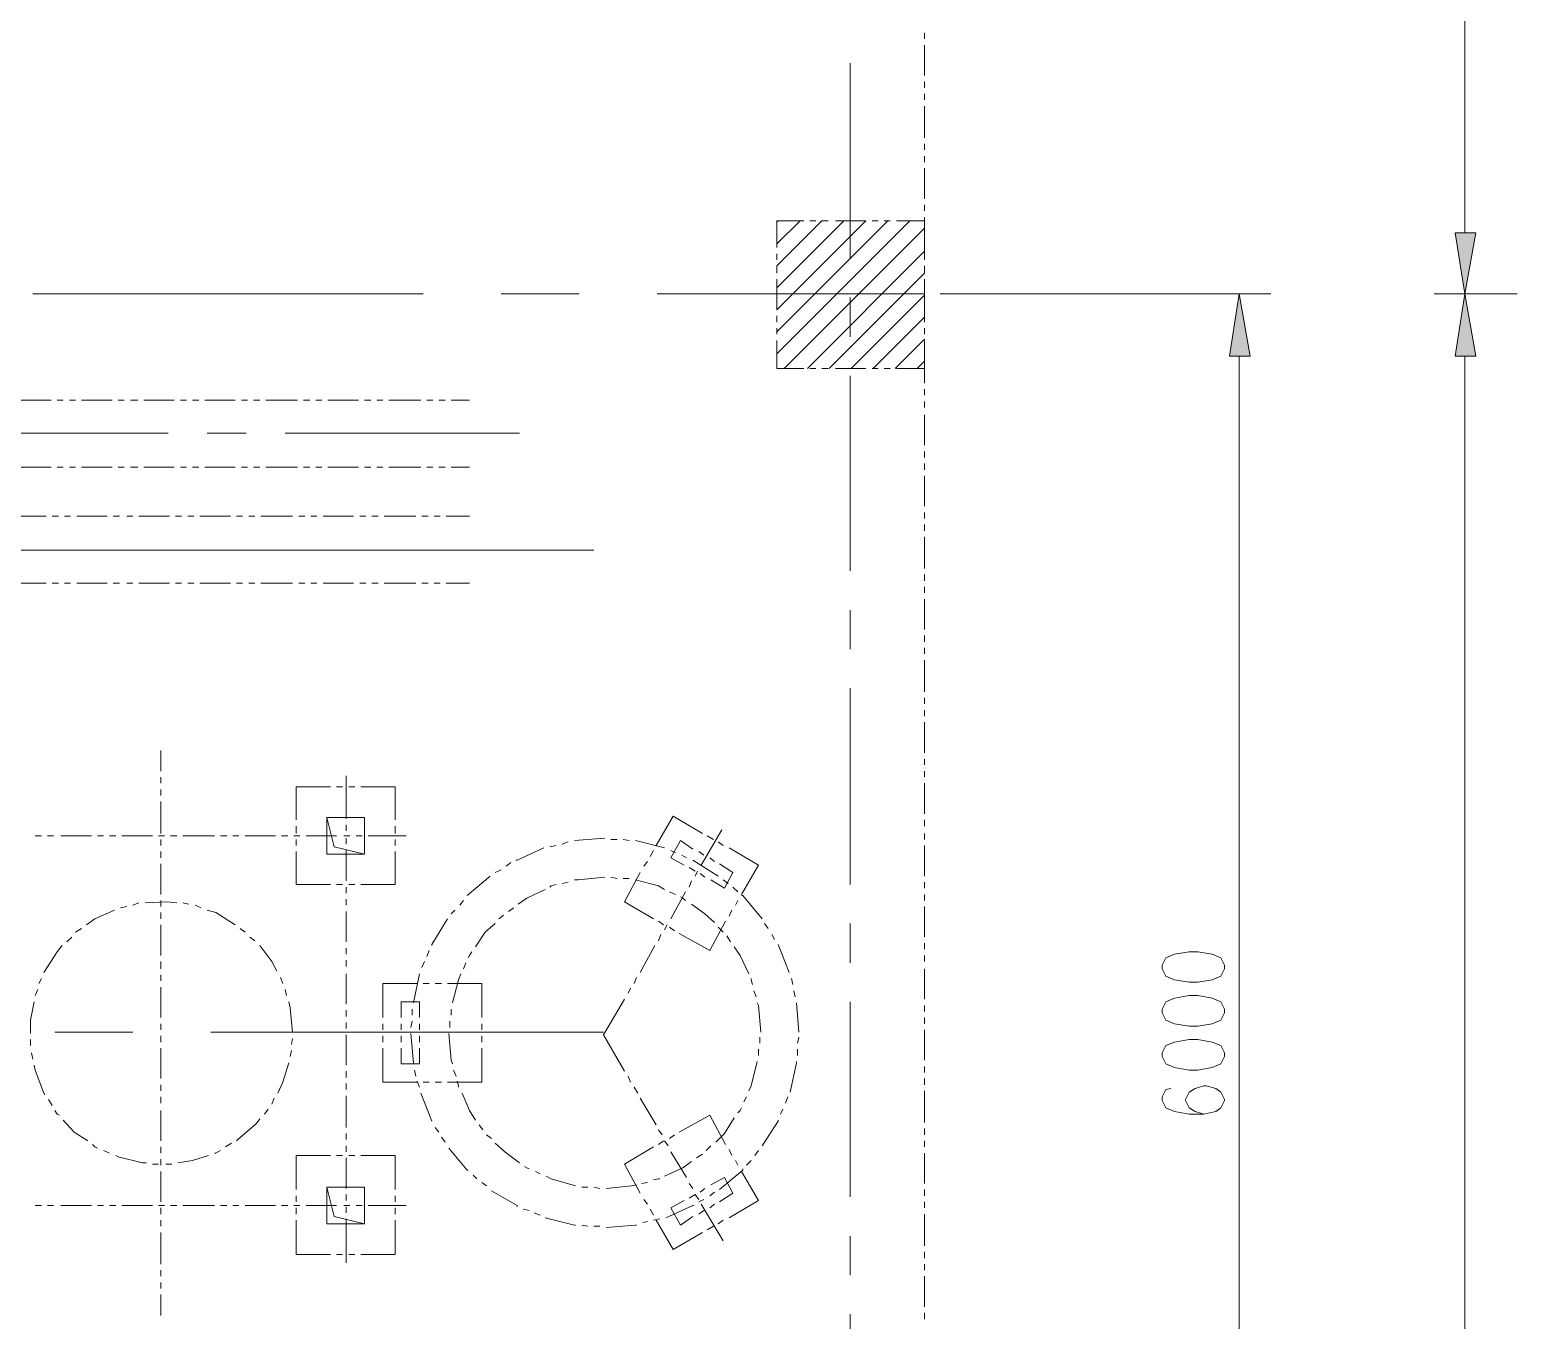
# Model space of a CAD drawing. Header units: millimetres. Extents: x 29 to 95071, y 20 to 67221.
# Drawn here: x 56695 to 62739, y 42017 to 47258 of the extents above; entities that cross this region are included whole.
import ezdxf

# ---------------------------------------------------------------- set-up
doc = ezdxf.new("R2010")
doc.units = ezdxf.units.MM

msp = doc.modelspace()

# ---------------------------------------------------------------- hatches: boundary and pattern name
h = msp.add_hatch(color=7)
h.dxf.hatch_style = 2
h.paths.add_polyline_path([(62486.5, 46432.8), (62570.8, 46432.8), (62526.1, 46185)])
h = msp.add_hatch(color=7)
h.dxf.hatch_style = 2
h.paths.add_polyline_path([(61569.5, 45932.2), (61653.8, 45932.2), (61609.2, 46185)])
h = msp.add_hatch(color=7)
h.dxf.hatch_style = 2
h.paths.add_polyline_path([(62486.5, 45932.2), (62570.8, 45932.2), (62526.1, 46185)])

# ---------------------------------------------------------------- linework, layer by layer
at = {"color": 7, "lineweight": 0}
for points in [[(62526.1, 51934.6), (62526.1, 46432.8)], [(60330.4, 47245.7), (60330.4, 47220.9)], [(60330.4, 47196.1), (60330.4, 47072.2)], [(60028, 46328.7), (60028, 47121.8)], [(60330.4, 47047.4), (60330.4, 47022.7)], [(60330.4, 46997.9), (60330.4, 46973.1)], [(60330.4, 46948.3), (60330.4, 46819.4)], [(60330.4, 46794.6), (60330.4, 46769.9)], [(60330.4, 46745.1), (60330.4, 46720.3)], [(60330.4, 46695.5), (60330.4, 46571.6)], [(60330.4, 46546.8), (60330.4, 46522)], [(59839.7, 46482.4), (59730.7, 46482.4), (59730.7, 46373.3)], [(59730.7, 46477.4), (59735.6, 46482.4)], [(59730.7, 46388.2), (59824.8, 46482.4)], [(59730.7, 46299), (59914, 46482.4)], [(59730.7, 46209.8), (60003.3, 46482.4)], [(59730.7, 46120.6), (60092.5, 46482.4)], [(59730.7, 46031.3), (60181.7, 46482.4)], [(59730.7, 45942.1), (60270.9, 46482.4)], [(59889.3, 46482.4), (59864.5, 46482.4)], [(59938.8, 46482.4), (59914, 46482.4)], [(60092.5, 46482.4), (59968.6, 46482.4)], [(60142, 46482.4), (60117.3, 46482.4)], [(60191.6, 46482.4), (60166.8, 46482.4)], [(60330.4, 46373.3), (60330.4, 46482.4), (60216.4, 46482.4)], [(60330.4, 46497.3), (60330.4, 46472.5)], [(59760.4, 45882.6), (60330.4, 46452.6)], [(60330.4, 46447.7), (60330.4, 46323.8)], [(59730.7, 46348.6), (59730.7, 46323.8)], [(59854.6, 45882.6), (60330.4, 46358.5)], [(60330.4, 46323.8), (60330.4, 46348.6)], [(59730.7, 46299), (59730.7, 46269.3)], [(59730.7, 46244.5), (59730.7, 46120.6)], [(59943.8, 45882.6), (60330.4, 46269.3)], [(60330.4, 46269.3), (60330.4, 46299)], [(60330.4, 46299), (60330.4, 46269.3)], [(60330.4, 46120.6), (60330.4, 46244.5)], [(60330.4, 46244.5), (60330.4, 46219.7)], [(58293.3, 46185), (56707.2, 46185)], [(58927.7, 46185), (58610.5, 46185)], [(60330.4, 46185), (59244.9, 46185)], [(60033, 45882.6), (60330.4, 46180)], [(60330.4, 46194.9), (60330.4, 46071)], [(60394.8, 46185), (61738.1, 46185)], [(62739.3, 46185), (62402.2, 46185)], [(62739.3, 46185), (62402.2, 46185)], [(60028, 46011.5), (60028, 46170.1)], [(59730.7, 46095.8), (59730.7, 46071)], [(60122.2, 45882.6), (60330.4, 46090.8)], [(60330.4, 46071), (60330.4, 46095.8)], [(59730.7, 46046.2), (59730.7, 46021.4)], [(60211.4, 45882.6), (60330.4, 46001.6)], [(60330.4, 46021.4), (60330.4, 46046.2)], [(60330.4, 46046.2), (60330.4, 46021.4)], [(59730.7, 45996.6), (59730.7, 45882.6), (59839.7, 45882.6)], [(60330.4, 45882.6), (60330.4, 45996.6)], [(60330.4, 45996.6), (60330.4, 45971.9)], [(60330.4, 45947.1), (60330.4, 45823.2)], [(59864.5, 45882.6), (59889.3, 45882.6)], [(59914, 45882.6), (59938.8, 45882.6)], [(59968.6, 45882.6), (60092.5, 45882.6)], [(60117.3, 45882.6), (60142, 45882.6)], [(60166.8, 45882.6), (60191.6, 45882.6)], [(60216.4, 45882.6), (60330.4, 45882.6)], [(60300.7, 45882.6), (60330.4, 45912.4)], [(61609.2, 45932.2), (61609.2, 40435.4)], [(62526.1, 34433), (62526.1, 45932.2)], [(60028, 45059.9), (60028, 45852.9)], [(60330.4, 45798.4), (60330.4, 45773.6)], [(56657.6, 45753.8), (56781.5, 45753.8)], [(56806.3, 45753.8), (56831.1, 45753.8)], [(56855.9, 45753.8), (56880.6, 45753.8)], [(56905.4, 45753.8), (57029.3, 45753.8)], [(57054.1, 45753.8), (57078.9, 45753.8)], [(57103.7, 45753.8), (57133.4, 45753.8)], [(57158.2, 45753.8), (57282.1, 45753.8)], [(57306.9, 45753.8), (57331.7, 45753.8)], [(57356.5, 45753.8), (57381.3, 45753.8)], [(57406, 45753.8), (57529.9, 45753.8)], [(57554.7, 45753.8), (57579.5, 45753.8)], [(57604.3, 45753.8), (57629.1, 45753.8)], [(57653.9, 45753.8), (57782.7, 45753.8)], [(57807.5, 45753.8), (57832.3, 45753.8)], [(57857.1, 45753.8), (57881.9, 45753.8)], [(57906.6, 45753.8), (58030.6, 45753.8)], [(58055.3, 45753.8), (58080.1, 45753.8)], [(58104.9, 45753.8), (58129.7, 45753.8)], [(58154.5, 45753.8), (58283.3, 45753.8)], [(58308.1, 45753.8), (58332.9, 45753.8)], [(58357.7, 45753.8), (58382.5, 45753.8)], [(58407.3, 45753.8), (58481.6, 45753.8)], [(60330.4, 45748.8), (60330.4, 45724)], [(60330.4, 45694.3), (60330.4, 45570.4)], [(56459.3, 45619.9), (57257.3, 45619.9)], [(57415.9, 45619.9), (57574.6, 45619.9)], [(57733.2, 45619.9), (58684.8, 45619.9)], [(60330.4, 45545.6), (60330.4, 45520.8)], [(56657.6, 45481.2), (56781.5, 45481.2)], [(56806.3, 45481.2), (56831.1, 45481.2)], [(56855.9, 45481.2), (56880.6, 45481.2)], [(56905.4, 45481.2), (57029.3, 45481.2)], [(57054.1, 45481.2), (57078.9, 45481.2)], [(57103.7, 45481.2), (57133.4, 45481.2)], [(57158.2, 45481.2), (57282.1, 45481.2)], [(57306.9, 45481.2), (57331.7, 45481.2)], [(57356.5, 45481.2), (57381.3, 45481.2)], [(57406, 45481.2), (57529.9, 45481.2)], [(57554.7, 45481.2), (57579.5, 45481.2)], [(57604.3, 45481.2), (57629.1, 45481.2)], [(57653.9, 45481.2), (57782.7, 45481.2)], [(57807.5, 45481.2), (57832.3, 45481.2)], [(57857.1, 45481.2), (57881.9, 45481.2)], [(57906.6, 45481.2), (58030.6, 45481.2)], [(58055.3, 45481.2), (58080.1, 45481.2)], [(58104.9, 45481.2), (58129.7, 45481.2)], [(58154.5, 45481.2), (58283.3, 45481.2)], [(58308.1, 45481.2), (58332.9, 45481.2)], [(58357.7, 45481.2), (58382.5, 45481.2)], [(58407.3, 45481.2), (58481.6, 45481.2)], [(60330.4, 45496), (60330.4, 45471.3)], [(60330.4, 45446.5), (60330.4, 45322.6)], [(56637.8, 45282.9), (56761.7, 45282.9)], [(56786.5, 45282.9), (56811.3, 45282.9)], [(56836, 45282.9), (56860.8, 45282.9)], [(56885.6, 45282.9), (57009.5, 45282.9)], [(57034.3, 45282.9), (57059.1, 45282.9)], [(57088.8, 45282.9), (57113.6, 45282.9)], [(57138.4, 45282.9), (57262.3, 45282.9)], [(57287.1, 45282.9), (57311.9, 45282.9)], [(57336.6, 45282.9), (57361.4, 45282.9)], [(57386.2, 45282.9), (57510.1, 45282.9)], [(57534.9, 45282.9), (57559.7, 45282.9)], [(57584.5, 45282.9), (57609.3, 45282.9)], [(57634, 45282.9), (57762.9, 45282.9)], [(57787.7, 45282.9), (57812.5, 45282.9)], [(57837.3, 45282.9), (57862, 45282.9)], [(57886.8, 45282.9), (58010.7, 45282.9)], [(58035.5, 45282.9), (58060.3, 45282.9)], [(58085.1, 45282.9), (58109.9, 45282.9)], [(58134.6, 45282.9), (58263.5, 45282.9)], [(58288.3, 45282.9), (58313.1, 45282.9)], [(58337.9, 45282.9), (58362.6, 45282.9)], [(58387.4, 45282.9), (58481.6, 45282.9)], [(60330.4, 45297.8), (60330.4, 45273)], [(60330.4, 45248.2), (60330.4, 45223.4)], [(60330.4, 45198.6), (60330.4, 45069.8)], [(55879.4, 45144.1), (58987.2, 45144.1)], [(60330.4, 45045), (60330.4, 45020.2)], [(56637.8, 45010.3), (56761.7, 45010.3)], [(56786.5, 45010.3), (56811.3, 45010.3)], [(56836, 45010.3), (56860.8, 45010.3)], [(56885.6, 45010.3), (57009.5, 45010.3)], [(57034.3, 45010.3), (57059.1, 45010.3)], [(57088.8, 45010.3), (57113.6, 45010.3)], [(57138.4, 45010.3), (57262.3, 45010.3)], [(57287.1, 45010.3), (57311.9, 45010.3)], [(57336.6, 45010.3), (57361.4, 45010.3)], [(57386.2, 45010.3), (57510.1, 45010.3)], [(57534.9, 45010.3), (57559.7, 45010.3)], [(57584.5, 45010.3), (57609.3, 45010.3)], [(57634, 45010.3), (57762.9, 45010.3)], [(57787.7, 45010.3), (57812.5, 45010.3)], [(57837.3, 45010.3), (57862, 45010.3)], [(57886.8, 45010.3), (58010.7, 45010.3)], [(58035.5, 45010.3), (58060.3, 45010.3)], [(58085.1, 45010.3), (58109.9, 45010.3)], [(58134.6, 45010.3), (58263.5, 45010.3)], [(58288.3, 45010.3), (58313.1, 45010.3)], [(58337.9, 45010.3), (58362.6, 45010.3)], [(58387.4, 45010.3), (58481.6, 45010.3)], [(60330.4, 44995.4), (60330.4, 44970.6)], [(60330.4, 44945.9), (60330.4, 44821.9)], [(60028, 44742.6), (60028, 44901.2)], [(60330.4, 44797.2), (60330.4, 44772.4)], [(60330.4, 44747.6), (60330.4, 44722.8)], [(60330.4, 44698), (60330.4, 44569.2)], [(60028, 43786), (60028, 44584)], [(60330.4, 44544.4), (60330.4, 44519.6)], [(60330.4, 44494.8), (60330.4, 44470)], [(60330.4, 44445.2), (60330.4, 44321.3)], [(57227.6, 44247), (57227.6, 44331.2)], [(60330.4, 44296.6), (60330.4, 44271.8)], [(60330.4, 44247), (60330.4, 44222.2)], [(57227.6, 44197.4), (57227.6, 44222.2)], [(57981, 44053.7), (57981, 44227.2)], [(60330.4, 44197.4), (60330.4, 44073.5)], [(57227.6, 44147.9), (57227.6, 44172.6)], [(57777.8, 44182.6), (57916.6, 44182.6)], [(57777.8, 44048.7), (57777.8, 44182.6)], [(57941.3, 44182.6), (57966.1, 44182.6)], [(57990.9, 44182.6), (58015.7, 44182.6)], [(58040.5, 44182.6), (58179.3, 44182.6)], [(58179.3, 44048.7), (58179.3, 44182.6)], [(57227.6, 43994.2), (57227.6, 44123.1)], [(57777.8, 43994.2), (57777.8, 44023.9)], [(57901.7, 43909.9), (57901.7, 44058.6), (58055.3, 44058.6), (58055.3, 43909.9)], [(57931.4, 43939.7), (57901.7, 44058.6)], [(57981, 44004.1), (57981, 44028.9)], [(58179.3, 43994.2), (58179.3, 44023.9)], [(59240, 43944.6), (59309.3, 44063.6)], [(59309.3, 44063.6), (59428.3, 43994.2)], [(59309.3, 44063.6), (59428.3, 43994.2)], [(59423.3, 43865.3), (59507.6, 44009.1)], [(60330.4, 44048.7), (60330.4, 44023.9)], [(56717.1, 43984.3), (56741.9, 43984.3)], [(56766.6, 43984.3), (56791.4, 43984.3)], [(56821.2, 43984.3), (56945.1, 43984.3)], [(56969.9, 43984.3), (56994.6, 43984.3)], [(57019.4, 43984.3), (57044.2, 43984.3)], [(57069, 43984.3), (57192.9, 43984.3)], [(57217.7, 43984.3), (57242.5, 43984.3)], [(57227.6, 43944.6), (57227.6, 43969.4)], [(57267.3, 43984.3), (57292, 43984.3)], [(57316.8, 43984.3), (57445.7, 43984.3)], [(57470.5, 43984.3), (57495.3, 43984.3)], [(57520, 43984.3), (57544.8, 43984.3)], [(57569.6, 43984.3), (57693.5, 43984.3)], [(57718.3, 43984.3), (57743.1, 43984.3)], [(57767.9, 43984.3), (57792.6, 43984.3)], [(57777.8, 43944.6), (57777.8, 43969.4)], [(57817.4, 43984.3), (57941.3, 43984.3)], [(57971.1, 43984.3), (57995.9, 43984.3)], [(57981, 43949.6), (57981, 43974.4)], [(58020.6, 43984.3), (58045.4, 43984.3)], [(58070.2, 43984.3), (58223.9, 43984.3)], [(58179.3, 43944.6), (58179.3, 43969.4)], [(58833.5, 43944.6), (58808.7, 43939.7)], [(58833.5, 43944.6), (58808.7, 43939.7)], [(58883.1, 43959.5), (58858.3, 43949.6)], [(58883.1, 43959.5), (58858.3, 43949.6)], [(59031.8, 43974.4), (58907.9, 43964.5)], [(59031.8, 43974.4), (58907.9, 43964.5)], [(59081.3, 43969.4), (59056.6, 43969.4)], [(59081.3, 43969.4), (59056.6, 43969.4)], [(59130.9, 43964.5), (59106.1, 43969.4)], [(59130.9, 43964.5), (59106.1, 43969.4)], [(59274.7, 43934.7), (59155.7, 43964.5)], [(59274.7, 43934.7), (59155.7, 43964.5)], [(59354, 43865.3), (59299.4, 43895.1), (59339.1, 43964.5)], [(59339.1, 43964.5), (59388.7, 43929.8)], [(59339.1, 43964.5), (59388.7, 43929.8)], [(59448.1, 43984.3), (59472.9, 43969.4)], [(59448.1, 43984.3), (59472.9, 43969.4)], [(59492.7, 43959.5), (59512.6, 43944.6)], [(59492.7, 43959.5), (59512.6, 43944.6)], [(60330.4, 43994.2), (60330.4, 43969.4)], [(60330.4, 43944.6), (60330.4, 43820.7)], [(57227.6, 43895.1), (57227.6, 43919.9)], [(57777.8, 43786), (57777.8, 43919.9)], [(57901.7, 43909.9), (58055.3, 43909.9), (57931.4, 43939.7)], [(57981, 43800.9), (57981, 43924.8)], [(58179.3, 43786), (58179.3, 43919.9)], [(58784, 43934.7), (58674.9, 43885.2), (58670, 43885.2)], [(58784, 43934.7), (58674.9, 43885.2), (58670, 43885.2)], [(59215.2, 43900), (59230, 43924.8)], [(59319.3, 43914.9), (59299.4, 43924.8)], [(59319.3, 43914.9), (59299.4, 43924.8)], [(59299.4, 43895.1), (59354, 43865.3)], [(59363.9, 43895.1), (59344, 43905)], [(59363.9, 43895.1), (59344, 43905)], [(59492.7, 43820.7), (59388.7, 43885.2)], [(59492.7, 43820.7), (59388.7, 43885.2)], [(59413.4, 43919.9), (59433.3, 43905)], [(59413.4, 43919.9), (59433.3, 43905)], [(59458, 43895.1), (59477.9, 43880.2)], [(59458, 43895.1), (59477.9, 43880.2)], [(59537.3, 43934.7), (59656.3, 43865.3)], [(59537.3, 43934.7), (59656.3, 43865.3)], [(57227.6, 43746.4), (57227.6, 43870.3)], [(58610.5, 43845.5), (58585.7, 43835.6)], [(58610.5, 43845.5), (58585.7, 43835.6)], [(58650.1, 43875.2), (58630.3, 43860.4)], [(58650.1, 43875.2), (58630.3, 43860.4)], [(59111.1, 43716.6), (59175.5, 43835.6)], [(59190.4, 43860.4), (59205.3, 43880.2)], [(59373.8, 43855.4), (59398.6, 43840.5)], [(59373.8, 43855.4), (59398.6, 43840.5)], [(59398.6, 43820.7), (59408.5, 43840.5)], [(59418.4, 43830.6), (59438.2, 43815.8)], [(59418.4, 43830.6), (59438.2, 43815.8)], [(59497.7, 43870.3), (59552.2, 43835.6)], [(59497.7, 43870.3), (59552.2, 43835.6), (59517.5, 43771.2), (59552.2, 43835.6)], [(59586.9, 43746.4), (59656.3, 43865.3)], [(57777.8, 43786), (57916.6, 43786)], [(57941.3, 43786), (57966.1, 43786)], [(57981, 43751.3), (57981, 43776.1)], [(57990.9, 43786), (58015.7, 43786)], [(58040.5, 43786), (58179.3, 43786)], [(58565.9, 43820.7), (58471.7, 43741.4)], [(58565.9, 43820.7), (58471.7, 43741.4)], [(58788.9, 43766.2), (58714.6, 43731.5), (58679.9, 43706.7)], [(58833.5, 43786), (58813.7, 43781.1), (58808.7, 43776.1)], [(58883.1, 43795.9), (58858.3, 43791)], [(59031.8, 43815.8), (58922.7, 43805.9), (58907.9, 43805.9)], [(59081.3, 43810.8), (59056.6, 43815.8)], [(59130.9, 43810.8), (59106.1, 43810.8)], [(59274.7, 43766.2), (59249.9, 43781.1), (59155.7, 43805.9)], [(59373.8, 43776.1), (59383.7, 43800.9)], [(59463, 43805.9), (59517.5, 43771.2)], [(59463, 43805.9), (59517.5, 43771.2)], [(59532.4, 43791), (59512.6, 43805.9)], [(59532.4, 43791), (59512.6, 43805.9)], [(59572, 43756.3), (59552.2, 43776.1)], [(59572, 43756.3), (59552.2, 43776.1)], [(60330.4, 43795.9), (60330.4, 43771.2)], [(57138.4, 43711.7), (57113.6, 43701.8)], [(57292, 43711.7), (57252.4, 43716.6), (57163.2, 43711.7)], [(57227.6, 43696.8), (57227.6, 43721.6)], [(57341.6, 43706.7), (57316.8, 43711.7)], [(57391.2, 43691.9), (57366.4, 43701.8)], [(57981, 43701.8), (57981, 43726.5)], [(58456.8, 43721.6), (58442, 43701.8)], [(58456.8, 43721.6), (58442, 43701.8)], [(59111.1, 43716.6), (59230, 43647.2)], [(59319.3, 43746.4), (59294.5, 43756.3)], [(59299.4, 43647.2), (59358.9, 43756.3)], [(59358.9, 43721.6), (59349, 43731.5), (59339.1, 43736.5)], [(59477.9, 43632.4), (59438.2, 43667.1), (59383.7, 43706.7)], [(59562.1, 43701.8), (59572, 43721.6)], [(59671.2, 43647.2), (59591.9, 43741.4), (59586.9, 43741.4)], [(59671.2, 43647.2), (59591.9, 43741.4), (59586.9, 43741.4)], [(60330.4, 43746.4), (60330.4, 43721.6)], [(57039.3, 43681.9), (56959.9, 43647.2), (56925.3, 43622.5)], [(57088.8, 43696.8), (57064, 43691.9)], [(57227.6, 43647.2), (57227.6, 43672)], [(57529.9, 43622.5), (57450.6, 43672), (57415.9, 43681.9)], [(57981, 43553.1), (57981, 43677)], [(58392.4, 43647.2), (58328, 43543.2), (58328, 43538.2)], [(58392.4, 43647.2), (58328, 43543.2), (58328, 43538.2)], [(58422.1, 43681.9), (58407.3, 43667.1)], [(58422.1, 43681.9), (58407.3, 43667.1)], [(58620.4, 43662.1), (58600.6, 43647.2)], [(58660, 43691.9), (58640.2, 43677)], [(59537.3, 43657.2), (59547.3, 43681.9)], [(60330.4, 43696.8), (60330.4, 43572.9)], [(56905.4, 43607.6), (56880.6, 43592.7)], [(57227.6, 43498.5), (57227.6, 43622.5)], [(57569.6, 43592.7), (57549.8, 43607.6)], [(58585.7, 43627.4), (58546, 43592.7), (58506.4, 43533.2)], [(59249.9, 43637.3), (59269.7, 43622.5)], [(59249.9, 43558), (59259.8, 43582.8)], [(59274.7, 43602.6), (59284.6, 43622.5)], [(59294.5, 43612.5), (59314.3, 43597.7)], [(59334.1, 43587.8), (59458, 43518.4)], [(59458, 43518.4), (59522.5, 43637.3)], [(59512.6, 43592.7), (59492.7, 43612.5)], [(59696, 43607.6), (59681.1, 43627.4)], [(59696, 43607.6), (59681.1, 43627.4)], [(59720.7, 43563), (59710.8, 43582.8)], [(59720.7, 43563), (59710.8, 43582.8)], [(60028, 43468.8), (60028, 43627.4)], [(56826.1, 43538.2), (56806.3, 43513.4), (56751.8, 43429.2)], [(56865.8, 43572.9), (56845.9, 43553.1)], [(57609.3, 43558), (57589.4, 43572.9)], [(57698.5, 43434.1), (57678.6, 43473.8), (57629.1, 43538.2)], [(57981, 43503.5), (57981, 43528.3)], [(59175.5, 43429.2), (59235, 43538.2)], [(59542.3, 43553.1), (59527.4, 43577.9)], [(59616.7, 43424.2), (59582, 43498.5), (59557.2, 43533.2)], [(59780.2, 43429.2), (59735.6, 43543.2)], [(59780.2, 43429.2), (59735.6, 43543.2)], [(60330.4, 43548.1), (60330.4, 43523.3)], [(57227.6, 43444), (57227.6, 43473.8)], [(57981, 43453.9), (57981, 43478.7)], [(58298.2, 43473.8), (58288.3, 43449)], [(58298.2, 43473.8), (58288.3, 43449)], [(58318, 43518.4), (58308.1, 43493.6)], [(58318, 43518.4), (58308.1, 43493.6)], [(58466.7, 43468.8), (58456.8, 43444)], [(58491.5, 43513.4), (58481.6, 43498.5), (58476.6, 43488.6)], [(60330.4, 43498.5), (60330.4, 43473.8)], [(56741.9, 43404.4), (56731.9, 43384.5)], [(57227.6, 43394.5), (57227.6, 43419.2)], [(57723.3, 43384.5), (57713.3, 43409.3)], [(57981, 43300.3), (57981, 43424.2)], [(58278.4, 43424.2), (58253.6, 43305.2)], [(58278.4, 43424.2), (58253.6, 43305.2)], [(58446.9, 43424.2), (58437, 43399.4), (58412.2, 43305.2)], [(59150.7, 43384.5), (59160.7, 43409.3)], [(59631.5, 43379.6), (59626.6, 43399.4), (59626.6, 43404.4)], [(59795.1, 43379.6), (59790.1, 43404.4)], [(59795.1, 43379.6), (59790.1, 43404.4)], [(60330.4, 43444), (60330.4, 43320.1)], [(56727, 43359.8), (56717.1, 43335)], [(57227.6, 43245.8), (57227.6, 43369.7)], [(57738.1, 43335), (57733.2, 43359.8)], [(58129.7, 43245.8), (58129.7, 43384.5)], [(58268.5, 43384.5), (58129.7, 43384.5)], [(58318, 43384.5), (58293.3, 43384.5)], [(58367.6, 43384.5), (58342.8, 43384.5)], [(58531.2, 43384.5), (58392.4, 43384.5)], [(58531.2, 43245.8), (58531.2, 43384.5)], [(59126, 43344.9), (59135.9, 43364.7)], [(59646.4, 43330), (59636.5, 43354.8)], [(59805, 43330), (59800, 43354.8)], [(59805, 43330), (59800, 43354.8)], [(56712.1, 43310.2), (56697.3, 43235.9), (56697.3, 43181.3)], [(57762.9, 43186.3), (57753, 43285.4), (57748, 43310.2)], [(58204, 43245.8), (58204, 43310.2)], [(58278.4, 43310.2), (58204, 43310.2)], [(58248.6, 43280.5), (58248.6, 43255.7)], [(58248.6, 43280.5), (58248.6, 43255.7)], [(58278.4, 43245.8), (58278.4, 43310.2)], [(58407.3, 43280.5), (58407.3, 43255.7)], [(59026.8, 43176.4), (59111.1, 43320.1)], [(59666.2, 43186.3), (59656.3, 43295.3), (59651.3, 43305.2)], [(59819.9, 43186.3), (59810, 43305.2)], [(59819.9, 43186.3), (59810, 43305.2)], [(60028, 42517.2), (60028, 43310.2)], [(60330.4, 43295.3), (60330.4, 43270.5)], [(57227.6, 43196.2), (57227.6, 43221)], [(57981, 43250.7), (57981, 43275.5)], [(57981, 43201.2), (57981, 43225.9)], [(58129.7, 43196.2), (58129.7, 43221)], [(58204, 43196.2), (58204, 43221)], [(58248.6, 43230.9), (58243.7, 43206.1)], [(58248.6, 43230.9), (58243.7, 43206.1)], [(58278.4, 43196.2), (58278.4, 43221)], [(58402.3, 43230.9), (58402.3, 43206.1)], [(58531.2, 43196.2), (58531.2, 43221)], [(60330.4, 43245.8), (60330.4, 43221)], [(57113.6, 43186.3), (56796.4, 43186.3)], [(57227.6, 43146.6), (57227.6, 43171.4)], [(59026.8, 43186.3), (57430.8, 43186.3)], [(57758, 43136.7), (57762.9, 43161.5)], [(57981, 43052.5), (57981, 43176.4)], [(58129.7, 43146.6), (58129.7, 43171.4)], [(58204, 43146.6), (58204, 43171.4)], [(58243.7, 43181.3), (58253.6, 43062.4), (58253.6, 43057.4)], [(58243.7, 43181.3), (58253.6, 43062.4), (58253.6, 43057.4)], [(58278.4, 43146.6), (58278.4, 43171.4)], [(58397.3, 43181.3), (58407.3, 43072.3), (58412.2, 43057.4)], [(58531.2, 43146.6), (58531.2, 43171.4)], [(59026.8, 43176.4), (59111.1, 43027.7)], [(59661.3, 43141.7), (59661.3, 43166.5)], [(59814.9, 43141.7), (59819.9, 43166.5)], [(59814.9, 43141.7), (59819.9, 43166.5)], [(60330.4, 43196.2), (60330.4, 43072.3)], [(56697.3, 43156.5), (56697.3, 43131.8)], [(56702.2, 43102), (56707.2, 43077.2)], [(57227.6, 42997.9), (57227.6, 43121.9)], [(57753, 43087.2), (57758, 43111.9)], [(58129.7, 42983.1), (58129.7, 43121.9)], [(58204, 43057.4), (58204, 43121.9)], [(58278.4, 43057.4), (58278.4, 43121.9)], [(58531.2, 42983.1), (58531.2, 43121.9)], [(59656.3, 43092.1), (59656.3, 43116.9)], [(59814.9, 43092.1), (59814.9, 43116.9)], [(59814.9, 43092.1), (59814.9, 43116.9)], [(56712.1, 43052.5), (56717.1, 43032.6), (56751.8, 42938.5), (56756.7, 42933.5)], [(57703.4, 42938.5), (57723.3, 42983.1), (57748, 43062.4)], [(59616.7, 42948.4), (59626.6, 42968.2), (59651.3, 43067.3)], [(59785.2, 42943.4), (59810, 43062.4), (59810, 43067.3)], [(59785.2, 42943.4), (59810, 43062.4), (59810, 43067.3)], [(60330.4, 43047.5), (60330.4, 43022.7)], [(57981, 43002.9), (57981, 43027.7)], [(57981, 42953.3), (57981, 42978.1)], [(58268.5, 42983.1), (58129.7, 42983.1)], [(58258.6, 43032.6), (58263.5, 43007.9)], [(58258.6, 43032.6), (58263.5, 43007.9)], [(58268.5, 42988), (58278.4, 42963.2)], [(58268.5, 42988), (58278.4, 42963.2)], [(58318, 42983.1), (58293.3, 42983.1)], [(58367.6, 42983.1), (58342.8, 42983.1)], [(58531.2, 42983.1), (58392.4, 42983.1)], [(58417.2, 43032.6), (58427.1, 43007.9)], [(58432, 42988), (58437, 42968.2), (58437, 42963.2)], [(59126, 43007.9), (59135.9, 42983.1)], [(60330.4, 42997.9), (60330.4, 42973.2)], [(57227.6, 42948.4), (57227.6, 42973.2)], [(57227.6, 42898.8), (57227.6, 42923.6)], [(57678.6, 42893.9), (57688.6, 42918.6)], [(57981, 42799.7), (57981, 42928.5)], [(58283.3, 42938.5), (58328, 42824.5)], [(58283.3, 42938.5), (58328, 42824.5)], [(58451.9, 42938.5), (58481.6, 42869.1), (58506.4, 42829.4)], [(59150.7, 42963.2), (59165.6, 42938.5)], [(59175.5, 42918.6), (59240, 42809.6)], [(59596.8, 42903.8), (59606.7, 42923.6)], [(59765.3, 42898.8), (59775.3, 42923.6)], [(59765.3, 42898.8), (59775.3, 42923.6)], [(60330.4, 42948.4), (60330.4, 42819.5)], [(61331.6, 42958.3), (61311.8, 42953.3), (61296.9, 42923.6), (61296.9, 42908.7), (61311.8, 42879), (61346.5, 42864.1), (61406, 42854.2), (61465.4, 42854.2), (61515, 42864.1), (61534.8, 42879), (61549.7, 42908.7), (61549.7, 42913.7), (61534.8, 42943.4), (61515, 42958.3), (61475.4, 42968.2), (61465.4, 42968.2), (61430.7, 42958.3), (61406, 42943.4), (61391.1, 42913.7), (61391.1, 42908.7), (61406, 42879), (61430.7, 42864.1), (61465.4, 42854.2)], [(56771.6, 42913.7), (56786.5, 42888.9)], [(56796.4, 42869.1), (56806.3, 42854.2), (56816.2, 42849.2)], [(57227.6, 42745.2), (57227.6, 42869.1)], [(57648.9, 42854.2), (57663.8, 42874)], [(59572, 42859.2), (59582, 42869.1), (59586.9, 42879)], [(59745.5, 42854.2), (59755.4, 42874)], [(59745.5, 42854.2), (59755.4, 42874)], [(56831.1, 42829.4), (56875.7, 42779.8), (56930.2, 42745.2)], [(57534.9, 42745.2), (57539.9, 42750.1), (57614.2, 42814.5), (57629.1, 42834.4)], [(58342.8, 42799.7), (58357.7, 42779.8)], [(58342.8, 42799.7), (58357.7, 42779.8)], [(58521.3, 42809.6), (58536.1, 42789.8)], [(59458, 42849.2), (59334.1, 42779.8)], [(59458, 42849.2), (59522.5, 42730.3)], [(59458, 42849.2), (59522.5, 42730.3)], [(59482.8, 42740.2), (59517.5, 42774.9), (59557.2, 42839.3)], [(59671.2, 42725.3), (59735.6, 42824.5), (59735.6, 42829.4)], [(59671.2, 42725.3), (59735.6, 42824.5), (59735.6, 42829.4)], [(57490.3, 42720.4), (57515.1, 42735.2)], [(57981, 42750.1), (57981, 42774.9)], [(58367.6, 42760), (58382.5, 42740.2)], [(58367.6, 42760), (58382.5, 42740.2)], [(58551, 42769.9), (58570.8, 42755.1)], [(58585.7, 42735.2), (58625.3, 42700.5), (58684.8, 42655.9)], [(59249.9, 42789.8), (59264.7, 42769.9)], [(59269.7, 42745.2), (59249.9, 42730.3)], [(59274.7, 42745.2), (59289.5, 42725.3)], [(59314.3, 42769.9), (59294.5, 42755.1)], [(60330.4, 42794.7), (60330.4, 42769.9)], [(60330.4, 42745.2), (60330.4, 42720.4)], [(56950, 42730.3), (56959.9, 42720.4), (56969.9, 42715.4)], [(56994.6, 42705.5), (57019.4, 42695.6)], [(57044.2, 42685.7), (57054.1, 42680.7), (57153.3, 42655.9), (57168.1, 42655.9)], [(57227.6, 42695.6), (57227.6, 42720.4)], [(57297, 42655.9), (57356.5, 42665.8), (57420.9, 42685.7)], [(57445.7, 42695.6), (57450.6, 42695.6), (57470.5, 42705.5)], [(57777.8, 42546.9), (57777.8, 42685.7)], [(57777.8, 42685.7), (57916.6, 42685.7)], [(57941.3, 42685.7), (57966.1, 42685.7)], [(57981, 42700.5), (57981, 42725.3)], [(57981, 42551.8), (57981, 42675.8)], [(57990.9, 42685.7), (58015.7, 42685.7)], [(58040.5, 42685.7), (58179.3, 42685.7)], [(58179.3, 42546.9), (58179.3, 42685.7)], [(58397.3, 42715.4), (58471.7, 42626.2), (58476.6, 42626.2)], [(58397.3, 42715.4), (58471.7, 42626.2), (58476.6, 42626.2)], [(59230, 42720.4), (59111.1, 42651)], [(59299.4, 42700.5), (59363.9, 42596.5)], [(59403.5, 42675.8), (59428.3, 42690.6)], [(59443.2, 42705.5), (59463, 42725.3)], [(59537.3, 42710.5), (59547.3, 42685.7)], [(59537.3, 42710.5), (59547.3, 42685.7)], [(59641.4, 42685.7), (59656.3, 42705.5)], [(59641.4, 42685.7), (59656.3, 42705.5)], [(60330.4, 42695.6), (60330.4, 42571.7)], [(57192.9, 42651), (57217.7, 42651)], [(57227.6, 42646), (57227.6, 42670.8)], [(57227.6, 42497.3), (57227.6, 42621.2)], [(57247.4, 42651), (57252.4, 42651), (57272.2, 42651)], [(58704.6, 42641.1), (58714.6, 42636.1), (58724.5, 42631.2)], [(58749.3, 42621.2), (58769.1, 42611.3)], [(59111.1, 42651), (59175.5, 42532)], [(59274.7, 42601.4), (59349, 42636.1), (59383.7, 42660.9)], [(59497.7, 42546.9), (59591.9, 42626.2), (59591.9, 42631.2)], [(59497.7, 42546.9), (59591.9, 42626.2), (59591.9, 42631.2)], [(59562.1, 42665.8), (59572, 42646)], [(59562.1, 42665.8), (59572, 42646)], [(59586.9, 42621.2), (59656.3, 42502.3)], [(59586.9, 42621.2), (59656.3, 42502.3)], [(59606.7, 42646), (59626.6, 42665.8)], [(59606.7, 42646), (59626.6, 42665.8)], [(57901.7, 42556.8), (58055.3, 42556.8)], [(58055.3, 42408.1), (58055.3, 42556.8)], [(58496.5, 42606.4), (58511.3, 42591.5)], [(58496.5, 42606.4), (58511.3, 42591.5)], [(58531.2, 42576.6), (58551, 42561.8)], [(58531.2, 42576.6), (58551, 42561.8)], [(58793.9, 42601.4), (58813.7, 42591.5), (58912.8, 42561.8)], [(58937.6, 42556.8), (58962.4, 42556.8)], [(58987.2, 42556.8), (59012, 42551.8)], [(59036.7, 42551.8), (59140.8, 42561.8), (59160.7, 42566.7)], [(59180.5, 42571.7), (59205.3, 42576.6)], [(59230, 42586.5), (59249.9, 42591.5), (59254.8, 42591.5)], [(59373.8, 42571.7), (59388.7, 42551.8)], [(59517.5, 42596.5), (59463, 42566.7)], [(59517.5, 42596.5), (59463, 42566.7)], [(57777.8, 42497.3), (57777.8, 42522.1)], [(57981, 42502.3), (57981, 42527.1)], [(58179.3, 42497.3), (58179.3, 42522.1)], [(58570.8, 42541.9), (58674.9, 42482.5), (58674.9, 42477.5)], [(58570.8, 42541.9), (58674.9, 42482.5), (58674.9, 42477.5)], [(59190.4, 42507.2), (59205.3, 42487.4)], [(59354, 42502.3), (59299.4, 42472.5)], [(59354, 42502.3), (59299.4, 42472.5)], [(59398.6, 42527.1), (59373.8, 42512.2)], [(59398.6, 42527.1), (59373.8, 42512.2)], [(59398.6, 42527.1), (59413.4, 42507.2)], [(59413.4, 42497.3), (59433.3, 42507.2)], [(59413.4, 42497.3), (59433.3, 42507.2)], [(59438.2, 42551.8), (59418.4, 42537)], [(59438.2, 42551.8), (59418.4, 42537)], [(59458, 42522.1), (59477.9, 42537)], [(59458, 42522.1), (59477.9, 42537)], [(59552.2, 42532), (59497.7, 42497.3)], [(59552.2, 42532), (59497.7, 42497.3)], [(59656.3, 42502.3), (59537.3, 42432.9)], [(59656.3, 42502.3), (59537.3, 42432.9)], [(60330.4, 42546.9), (60330.4, 42522.1)], [(60330.4, 42497.3), (60330.4, 42472.5)], [(56717.1, 42482.5), (56741.9, 42482.5)], [(56766.6, 42482.5), (56791.4, 42482.5)], [(56821.2, 42482.5), (56945.1, 42482.5)], [(56969.9, 42482.5), (56994.6, 42482.5)], [(57019.4, 42482.5), (57044.2, 42482.5)], [(57069, 42482.5), (57192.9, 42482.5)], [(57217.7, 42482.5), (57242.5, 42482.5)], [(57227.6, 42447.8), (57227.6, 42472.5)], [(57267.3, 42482.5), (57292, 42482.5)], [(57316.8, 42482.5), (57445.7, 42482.5)], [(57470.5, 42482.5), (57495.3, 42482.5)], [(57520, 42482.5), (57544.8, 42482.5)], [(57569.6, 42482.5), (57693.5, 42482.5)], [(57718.3, 42482.5), (57743.1, 42482.5)], [(57767.9, 42482.5), (57792.6, 42482.5)], [(57777.8, 42447.8), (57777.8, 42472.5)], [(57817.4, 42482.5), (57941.3, 42482.5)], [(57971.1, 42482.5), (57995.9, 42482.5)], [(57981, 42452.7), (57981, 42477.5)], [(58020.6, 42482.5), (58045.4, 42482.5)], [(58070.2, 42482.5), (58223.9, 42482.5)], [(58179.3, 42447.8), (58179.3, 42472.5)], [(58699.7, 42467.6), (58724.5, 42462.6)], [(58699.7, 42467.6), (58724.5, 42462.6)], [(58744.3, 42452.7), (58769.1, 42442.8)], [(58744.3, 42452.7), (58769.1, 42442.8)], [(58788.9, 42432.9), (58907.9, 42403.2), (58912.8, 42403.2)], [(58788.9, 42432.9), (58907.9, 42403.2), (58912.8, 42403.2)], [(59215.2, 42467.6), (59230, 42442.8)], [(59279.6, 42432.9), (59388.7, 42482.5), (59393.6, 42482.5)], [(59279.6, 42432.9), (59388.7, 42482.5), (59393.6, 42482.5)], [(59299.4, 42472.5), (59339.1, 42403.2)], [(59388.7, 42437.8), (59339.1, 42403.2)], [(59388.7, 42437.8), (59339.1, 42403.2)], [(59433.3, 42462.6), (59413.4, 42447.8)], [(59433.3, 42462.6), (59413.4, 42447.8)], [(59423.3, 42487.4), (59512.6, 42338.7)], [(59477.9, 42487.4), (59458, 42472.5)], [(59477.9, 42487.4), (59458, 42472.5)], [(60330.4, 42447.8), (60330.4, 42318.9)], [(57227.6, 42398.2), (57227.6, 42423)], [(57227.6, 42244.5), (57227.6, 42373.4)], [(57777.8, 42284.2), (57777.8, 42423)], [(57981, 42249.5), (57981, 42427.9)], [(58179.3, 42284.2), (58179.3, 42423)], [(58937.6, 42403.2), (58962.4, 42398.2)], [(58937.6, 42403.2), (58962.4, 42398.2)], [(58987.2, 42398.2), (59012, 42398.2)], [(58987.2, 42398.2), (59012, 42398.2)], [(59036.7, 42393.2), (59155.7, 42403.2), (59160.7, 42403.2)], [(59036.7, 42393.2), (59155.7, 42403.2), (59160.7, 42403.2)], [(59185.4, 42413.1), (59205.3, 42418)], [(59185.4, 42413.1), (59205.3, 42418)], [(59230, 42423), (59254.8, 42427.9)], [(59230, 42423), (59254.8, 42427.9)], [(59240, 42423), (59309.3, 42304)], [(59428.3, 42373.4), (59309.3, 42304)], [(59428.3, 42373.4), (59309.3, 42304)], [(59472.9, 42398.2), (59448.1, 42383.3)], [(59472.9, 42398.2), (59448.1, 42383.3)], [(59512.6, 42423), (59492.7, 42408.1)], [(59512.6, 42423), (59492.7, 42408.1)], [(60028, 42199.9), (60028, 42358.5)], [(57777.8, 42284.2), (57916.6, 42284.2)], [(57941.3, 42284.2), (57966.1, 42284.2)], [(57990.9, 42284.2), (58015.7, 42284.2)], [(58040.5, 42284.2), (58179.3, 42284.2)], [(60330.4, 42294.1), (60330.4, 42269.3)], [(57227.6, 42195), (57227.6, 42219.8)], [(60330.4, 42244.5), (60330.4, 42219.8)], [(60330.4, 42195), (60330.4, 42071.1)], [(57227.6, 42145.4), (57227.6, 42170.2)], [(57227.6, 42036.4), (57227.6, 42120.6)], [(60028, 41248.3), (60028, 42041.3)], [(60330.4, 42046.3), (60330.4, 42021.5)]]:
    msp.add_lwpolyline(points, dxfattribs=at)
for points in [[(62486.5, 46432.8), (62570.8, 46432.8), (62526.1, 46185)], [(61569.5, 45932.2), (61653.8, 45932.2), (61609.2, 46185)], [(62486.5, 45932.2), (62570.8, 45932.2), (62526.1, 46185)], [(61296.9, 43444), (61311.8, 43414.3), (61346.5, 43399.4), (61406, 43389.5), (61440.7, 43389.5), (61500.1, 43399.4), (61534.8, 43414.3), (61549.7, 43444), (61549.7, 43458.9), (61534.8, 43488.6), (61500.1, 43503.5), (61440.7, 43513.4), (61406, 43513.4), (61346.5, 43503.5), (61311.8, 43488.6), (61296.9, 43458.9)], [(61296.9, 43265.6), (61311.8, 43235.9), (61346.5, 43221), (61406, 43211.1), (61440.7, 43211.1), (61500.1, 43221), (61534.8, 43235.9), (61549.7, 43265.6), (61549.7, 43280.5), (61534.8, 43310.2), (61500.1, 43325.1), (61440.7, 43335), (61406, 43335), (61346.5, 43325.1), (61311.8, 43310.2), (61296.9, 43280.5)], [(61296.9, 43087.2), (61311.8, 43057.4), (61346.5, 43042.5), (61406, 43032.6), (61440.7, 43032.6), (61500.1, 43042.5), (61534.8, 43057.4), (61549.7, 43087.2), (61549.7, 43102), (61534.8, 43131.8), (61500.1, 43146.6), (61440.7, 43156.5), (61406, 43156.5), (61346.5, 43146.6), (61311.8, 43131.8), (61296.9, 43102)], [(58204, 43057.4), (58278.4, 43057.4)], [(57931.4, 42437.8), (57901.7, 42556.8), (57901.7, 42408.1), (58055.3, 42408.1)], [(59552.2, 42532), (59517.5, 42596.5)]]:
    msp.add_lwpolyline(points, close=True, dxfattribs=at)

doc.saveas('drawing.dxf')
